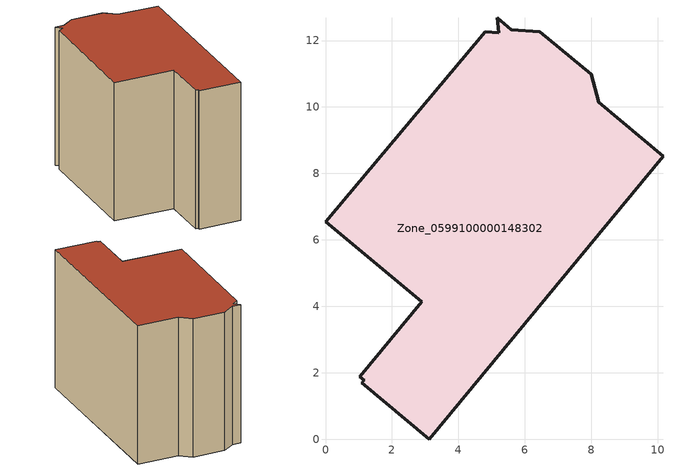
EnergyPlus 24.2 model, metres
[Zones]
Zone_0599100000148302
 floor ground (C_G): 1.03,1.88 2.9,4.13 0,6.54 4.81,12.27 5.22,12.24 5.18,12.68 5.59,12.33 6.45,12.26 8,10.98 8.22,10.14 10.16,8.51 3.12,0 1.09,1.69 1.17,1.77 z0
 wall outside (C_F): 3.12,0 10.16,8.51 8.22,10.14 8,10.98 6.45,12.26 5.59,12.33 5.18,12.68 5.22,12.24 4.81,12.27 0,6.54 2.9,4.13 1.03,1.88 1.17,1.77 1.09,1.69 3.12,0 z0:8.8
 roof outside (C_R): 2.9,4.13 1.03,1.88 1.17,1.77 1.09,1.69 3.12,0 10.16,8.51 8.22,10.14 8,10.98 6.45,12.26 5.59,12.33 5.18,12.68 5.22,12.24 4.81,12.27 0,6.54 z8.8
[BUILDING]
Pand.0599100000148302: North Axis=0; Terrain=City; Loads Convergence Tolerance Value=0.04; Temperature Convergence Tolerance Value=0.4; Solar Distribution=FullExterior; Maximum Number of Warmup Days=25; Minimum Number of Warmup Days=1
[Site:Location]
Rotterdam.The.Hague.AP_ZH_NLD Design_Conditions: Latitude=51.96; Longitude=4.45; Time Zone=1; Elevation=-4.5
[SITE:GROUNDTEMPERATURE:BUILDINGSURFACE]
18, 18, 18, 18, 18, 18, 18, 18, 18, 18, 18, 18
[MATERIAL] Thermal Absorptance=0.9; Solar Absorptance=0.7; Visible Absorptance=0.7
Name | Roughness | Thickness | Conductivity | Density | Specific Heat
G.TC.1946 | MediumSmooth | 0.15 | 1 | 540 | 1210
F.TC.1946 | Rough | 0.3 | 0.857143 | 1920 | 840
R.TC.1946 | MediumRough | 0.2 | 0.909091 | 1500 | 1000
[CONSTRUCTION]
C_G: G.TC.1946
C_F: F.TC.1946
C_R: R.TC.1946
[ZONE]
Zone_0599100000148302: Type=1; Multiplier=1; Ceiling Height=Autocalculate; Volume=Autocalculate; Floor Area=autocalculate; Part of Total Floor Area=Yes
[ZONEINFILTRATION:DESIGNFLOWRATE]
Infil_Zone_0599100000148302: Zone or ZoneList or Space or SpaceList=Zone_0599100000148302; Schedule=AlwaysOn; Design Flow Rate Calculation Method=Flow/Area; Flow Rate per Floor Area=0.003; Constant Term Coefficient=1; Temperature Term Coefficient=0; Velocity Term Coefficient=0; Velocity Squared Term Coefficient=0
[HVACTEMPLATE:ZONE:IDEALLOADSAIRSYSTEM]
Zone_0599100000148302: Maximum Heating Supply Air Temperature=50; Minimum Cooling Supply Air Temperature=13; Maximum Heating Supply Air Humidity Ratio=0.0156; Minimum Cooling Supply Air Humidity Ratio=0.0077; Heating Limit=NoLimit; Cooling Limit=NoLimit; Dehumidification Control Type=ConstantSensibleHeatRatio; Cooling Sensible Heat Ratio=0.7; Dehumidification Setpoint=60; Humidification Control Type=None; Humidification Setpoint=30; Outdoor Air Method=None; Outdoor Air Flow Rate per Person=0.00944; Outdoor Air Flow Rate per Zone Floor Area=0; Outdoor Air Flow Rate per Zone=0; Demand Controlled Ventilation Type=None; Outdoor Air Economizer Type=NoEconomizer; Heat Recovery Type=None; Sensible Heat Recovery Effectiveness=0.7; Latent Heat Recovery Effectiveness=0.65
[ZONECONTROL:THERMOSTAT]
ThermostatControl_Zone_0599100000148302: Zone or ZoneList=Zone_0599100000148302; Control Type Schedule=DualSetpointControlType; Control 1=Thermostat_Zone_0599100000148302; Temperature Difference Between Cutout And Setpoint=0
[THERMOSTATSETPOINT:DUALSETPOINT]
Thermostat_Zone_0599100000148302: Heating Setpoint Temperature Schedule=HeatingSetpoint_Zone_0599100000148302; Cooling Setpoint Temperature Schedule=CoolingSetpoint_Zone_0599100000148302
[SCHEDULE:COMPACT]
HeatingSetpoint_Zone_0599100000148302: Through: 12/31, For: AllDays, Until: 24:00, 21
CoolingSetpoint_Zone_0599100000148302: Through: 12/31, For: AllDays, Until: 24:00, 24
DualSetpointControlType: Through: 12/31, For: AllDays, Until: 24:00, 4
AlwaysOn: Through: 12/31, For: AllDays, Until: 24:00, 1
